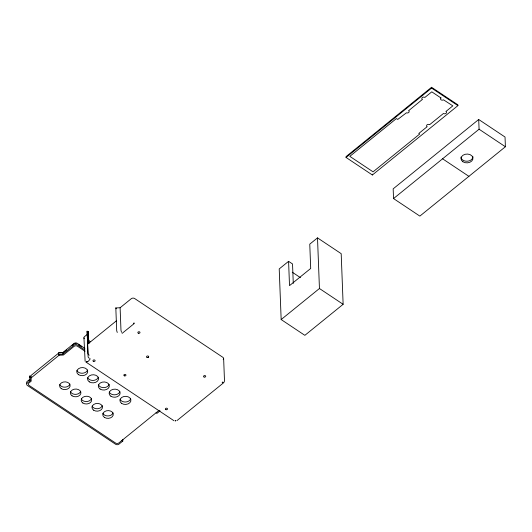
<?xml version="1.0" encoding="UTF-8"?>
<svg xmlns="http://www.w3.org/2000/svg" width="532" height="532" viewBox="0 0 532 532"><rect width="100%" height="100%" fill="white"/><g stroke="black" fill="none" stroke-linecap="round" stroke-linejoin="round"><path stroke-width="0.8" d="M224.112 382.222L224.491 380.812L223.64 358.535M87.241 361.634C85.206 360.27 86.856 364.493 90.287 358.814M122.114 333.365L133.958 323.762C135.281 322.671 132.934 322.824 133.732 323.596M85.067 351.293L77.459 346.226A2.394 1.762 -2.2 0 0 74.074 346.372L63.381 355.043L59.085 355.236L31.042 377.973L29.825 377.667L29.765 376.044L30.982 376.357M59.085 355.236L58.487 352.756L62.783 352.57L73.955 343.512A2.394 1.762 -2.2 0 1 77.333 343.359L84.914 348.407M66.434 350.063L63.288 352.616L58.992 352.809L30.949 375.545L31.202 381.138L28.994 382.927A2.394 1.762 -2.2 0 0 29.12 385.421L115.564 443.03A2.394 1.762 -2.2 0 0 118.949 442.877L159.121 410.312M72.099 345.474L73.981 343.945A2.394 1.762 -2.2 0 1 74.214 343.785M26.813 383.326A2.394 1.762 -2.2 0 1 27.238 381.384L29.925 379.21L29.985 380.826L27.298 383.007A2.394 1.762 -2.2 0 0 27.425 385.494L115.63 444.28A2.394 1.762 -2.2 0 0 119.015 444.127L122.819 441.035L122.759 439.419M58.547 354.379L62.843 354.186L74.014 345.128A2.394 1.762 -2.2 0 1 77.399 344.975L84.98 350.029M88.817 343.612L88.312 331.542L87.102 331.23L87.261 334.389L84.575 336.57A2.394 1.762 -2.2 0 0 84.295 338.711M117.266 332.48L116.781 330.971A2.241 0.592 70.4 0 1 116.674 330.219L115.816 307.942L120.112 307.749L131.284 298.691A2.394 1.762 -2.2 0 1 134.669 298.538L222.875 357.324A2.394 1.762 -2.2 0 1 223.194 359.632M87.6 344.191L116.315 320.902M431.565 87.281L346.026 156.641L346.053 157.452L372.373 174.988L457.912 105.635L457.886 104.824L431.565 87.281L431.598 88.093L346.053 157.452M288.583 261.332L279.214 268.926L281.162 319.552L304.849 335.34L343.133 304.297L341.192 253.664L317.504 237.877L309.764 244.155L310.701 268.454L289.514 285.631L288.583 261.332L292.534 263.958L293.278 283.403M478.707 119.487L393.168 188.847L393.54 198.569L419.861 216.105L505.4 146.752L505.028 137.03L478.707 119.487L479.079 129.21L393.54 198.569M160.072 410.837L156.927 413.384L156.049 412.799M281.162 319.552L319.446 288.51L317.504 237.877M176.937 420.619L223.653 382.741M174.004 420.752L85.805 361.966M431.598 88.093L457.912 105.635M479.079 129.21L505.4 146.752M442.584 158.802L468.905 176.345M319.446 288.51L343.133 304.297M292.274 272.211L300.44 277.657M88.465 340.367L90.54 341.75M78.749 344.716L81.516 346.558M121.948 440.449L122.819 441.035M89.223 355.216L88.166 354.172A2.241 1.403 26.6 0 1 87.953 353.507L87.102 331.23M89.383 358.382L88.325 357.338A2.241 1.403 26.6 0 1 88.113 356.666L87.261 334.389M115.816 307.942L116.355 308.799M85.12 361.228L83.936 337.847M121.562 332.287L121.077 330.778A2.241 0.592 70.4 0 1 120.97 330.026L120.112 307.749M29.765 376.044L29.985 380.826M372.347 174.177L372.373 174.988M88.312 331.542L88.778 343.692M62.783 352.57L62.843 354.186M472.908 156.568A5.985 4.409 -2.2 0 1 467.143 161.236A5.985 4.409 -2.2 0 1 460.938 157.106M148.548 357.185A2.993 2.201 -2.2 0 1 148.142 357.278M75.338 343.379A2.394 1.762 -2.2 0 1 76.269 343.386M28.701 380.679A2.394 1.762 -2.2 0 1 28.901 380.5M87.534 369.999A5.506 4.056 -2.2 0 1 82.367 373.238A5.506 4.056 -2.2 0 1 76.901 370.472M69.905 384.064A5.267 3.877 -2.2 0 1 64.964 387.163A5.267 3.877 -2.2 0 1 59.737 384.523M98.32 377.188A5.506 4.056 -2.2 0 1 93.16 380.427A5.506 4.056 -2.2 0 1 87.694 377.667M80.691 391.259A5.267 3.877 -2.2 0 1 75.757 394.358A5.267 3.877 -2.2 0 1 70.523 391.712M109.113 384.377A5.506 4.056 -2.2 0 1 103.946 387.622A5.506 4.056 -2.2 0 1 98.48 384.855M91.484 398.448A5.267 3.877 -2.2 0 1 86.543 401.547A5.267 3.877 -2.2 0 1 81.316 398.907M119.906 391.572A5.506 4.056 -2.2 0 1 114.739 394.811A5.506 4.056 -2.2 0 1 109.273 392.051M102.277 405.637A5.267 3.877 -2.2 0 1 97.336 408.742A5.267 3.877 -2.2 0 1 92.109 406.096M130.692 398.761A5.506 4.056 -2.2 0 1 125.532 402.006A5.506 4.056 -2.2 0 1 120.066 399.239M113.07 412.832A5.267 3.877 -2.2 0 1 108.129 415.931A5.267 3.877 -2.2 0 1 102.895 413.284M175.673 420.825C174.469 421.138 175.986 420.366 175.673 420.825M222.582 382.142L222.163 382.541C223.327 383.22 223.127 382.069 222.582 382.142M441.008 97.974L440.809 98.147A1.796 1.323 -2.2 0 0 441.141 99.87A1.796 1.323 -2.2 0 0 443.508 99.81L452.838 105.861L445.916 111.474A1.796 1.323 -2.2 0 1 446.009 113.343A1.796 1.323 -2.2 0 1 443.469 113.456L429.623 124.688A1.796 1.323 -2.2 0 0 427.083 124.801A1.796 1.323 -2.2 0 0 427.176 126.669L418.784 133.472L419.662 134.057L373.065 171.836L349.817 156.348L396.413 118.563L397.73 119.441L406.435 112.804A1.796 1.323 -2.2 0 0 408.762 112.432A1.796 1.323 -2.2 0 0 408.623 110.696L422.415 99.424A1.796 1.323 -2.2 0 1 422.322 97.555A1.796 1.323 -2.2 0 1 424.862 97.442L431.784 91.83L441.008 97.974M462.913 161.761A5.985 4.409 -2.2 0 0 472.822 159.334A5.985 4.409 -2.2 0 0 465.221 154.273A5.985 4.409 -2.2 0 0 462.913 161.761M165.864 409.633A1.077 0.791 -2.2 0 0 167.527 408.975A1.077 0.791 -2.2 0 0 165.964 408.257A1.077 0.791 -2.2 0 0 165.864 409.633M204.069 377.015A1.077 0.791 -2.2 0 0 205.731 376.357A1.077 0.791 -2.2 0 0 204.162 375.639A1.077 0.791 -2.2 0 0 204.069 377.015M147.038 357.418A1.077 0.791 -2.2 0 0 148.701 356.766A1.077 0.791 -2.2 0 0 147.131 356.048A1.077 0.791 -2.2 0 0 147.038 357.418M124.328 375.838A1.077 0.791 -2.2 0 0 125.984 375.18A1.077 0.791 -2.2 0 0 124.422 374.462A1.077 0.791 -2.2 0 0 124.328 375.838M138.333 333.205A1.077 0.791 -2.2 0 0 139.996 332.547A1.077 0.791 -2.2 0 0 138.426 331.828A1.077 0.791 -2.2 0 0 138.333 333.205M93.446 361.368A1.077 0.791 -2.2 0 0 95.108 360.716A1.077 0.791 -2.2 0 0 93.539 359.998A1.077 0.791 -2.2 0 0 93.446 361.368M61.28 388.626A5.267 3.877 -2.2 0 0 69.998 386.498A5.267 3.877 -2.2 0 0 63.308 382.043A5.267 3.877 -2.2 0 0 61.28 388.626M72.066 395.821A5.267 3.877 -2.2 0 0 80.791 393.687A5.267 3.877 -2.2 0 0 74.101 389.231A5.267 3.877 -2.2 0 0 72.066 395.821M82.859 403.01A5.267 3.877 -2.2 0 0 91.577 400.882A5.267 3.877 -2.2 0 0 84.894 396.42A5.267 3.877 -2.2 0 0 82.859 403.01M93.652 410.199A5.267 3.877 -2.2 0 0 102.37 408.071A5.267 3.877 -2.2 0 0 95.68 403.615A5.267 3.877 -2.2 0 0 93.652 410.199M104.438 417.394A5.267 3.877 -2.2 0 0 113.163 415.259A5.267 3.877 -2.2 0 0 106.473 410.804A5.267 3.877 -2.2 0 0 104.438 417.394M121.675 403.422A5.506 4.056 -2.2 0 0 130.786 401.195A5.506 4.056 -2.2 0 0 123.796 396.533A5.506 4.056 -2.2 0 0 121.675 403.422M110.882 396.227A5.506 4.056 -2.2 0 0 119.999 393.999A5.506 4.056 -2.2 0 0 113.01 389.344A5.506 4.056 -2.2 0 0 110.882 396.227M100.089 389.038A5.506 4.056 -2.2 0 0 109.206 386.811A5.506 4.056 -2.2 0 0 102.217 382.149A5.506 4.056 -2.2 0 0 100.089 389.038M89.303 381.85A5.506 4.056 -2.2 0 0 98.413 379.622A5.506 4.056 -2.2 0 0 91.424 374.96A5.506 4.056 -2.2 0 0 89.303 381.85M78.51 374.654A5.506 4.056 -2.2 0 0 87.627 372.427A5.506 4.056 -2.2 0 0 80.638 367.772A5.506 4.056 -2.2 0 0 78.51 374.654"/></g></svg>
